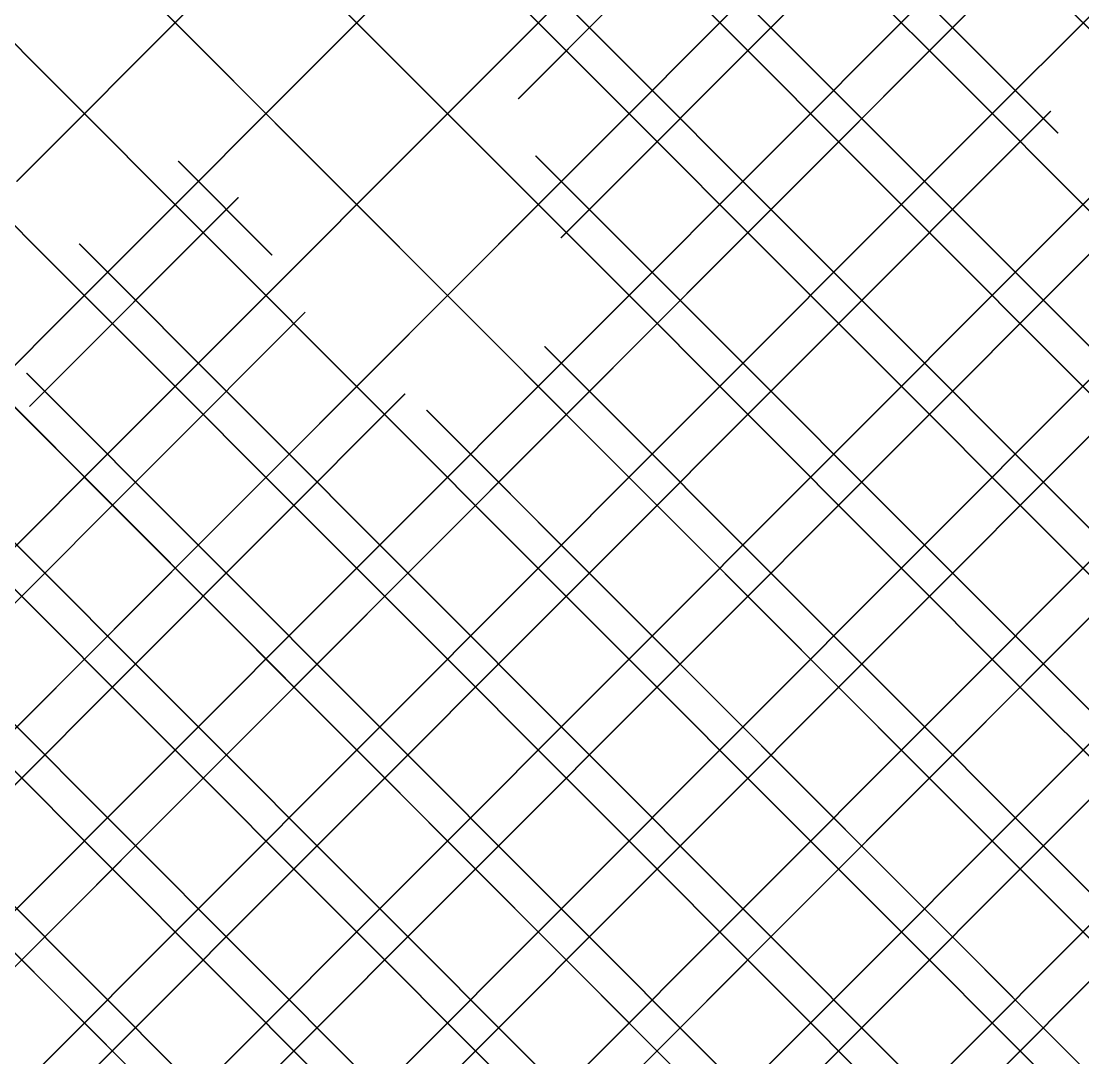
# Model space of a CAD drawing. Header units: millimetres. Extents: x -12186 to 152825, y -4386 to 9463.
# Drawn here: x 67838.7 to 68296.5, y 4247 to 4694.1 of the extents above; entities that cross this region are included whole.
import ezdxf

# ---------------------------------------------------------------- set-up
doc = ezdxf.new("R2010")
doc.units = ezdxf.units.MM
doc.layers.add('G-IMPT', color=8, linetype='Continuous', lineweight=5)
doc.layers.add('L-PLNT', color=71, linetype='Continuous', lineweight=5)

# ---------------------------------------------------------------- blocks, each defined once
blk = doc.blocks.new('SVA_Shades of Green Tree - Australian_Tree_based_on_Leopard_Tree_2901-V313-Section B-B')
at = {"layer": 'G-IMPT'}
for p, q in [((20581.56, 4679.43), (19828.52, 5433.73)), ((20581.44, 4679.43), (19908.63, 5353.37)), ((20342.42, 4624.95), (20940.32, 5223.85)), ((20342.55, 4624.95), (20940.44, 5223.85)), ((20364.79, 4568.94), (20940.32, 5145.42)), ((20364.92, 4568.94), (20940.44, 5145.42)), ((20354.88, 4671.08), (20146.98, 4879.33)), ((20355.01, 4671.08), (20147.1, 4879.33)), ((20355.62, 4591.91), (20114.59, 4833.34)), ((20355.74, 4591.91), (20114.72, 4833.34)), ((20755.64, 4646.72), (20940.32, 4831.71)), ((20755.77, 4646.72), (20940.44, 4831.71)), ((20558.8, 4660.66), (20707.9, 4810.01)), ((20558.93, 4660.66), (20708.03, 4810.01)), ((20598.21, 4584.2), (20379.95, 4802.82)), ((20598.33, 4584.2), (20380.08, 4802.82)), ((20791.53, 4645.81), (20645.98, 4791.61)), ((20791.66, 4645.81), (20646.11, 4791.61)), ((20577.23, 4600.69), (20745.49, 4769.23)), ((20577.36, 4600.69), (20745.61, 4769.23)), ((20940.32, 4555.23), (20730.33, 4765.56)), ((20940.44, 4555.23), (20730.46, 4765.56)), ((20744.76, 4123.69), (20109.37, 4760.14)), ((20744.88, 4123.69), (20109.5, 4760.14)), ((20940.32, 4418.35), (20598.99, 4760.24)), ((20940.44, 4418.35), (20599.12, 4760.24)), ((20780.31, 4593.01), (20940.32, 4753.28)), ((20780.44, 4593.01), (20940.44, 4753.28)), ((20614.97, 4488.97), (20379.61, 4724.73)), ((20615.1, 4488.97), (20379.74, 4724.73)), ((20588.97, 4636.63), (20679.53, 4727.35)), ((20589.1, 4636.63), (20679.66, 4727.35)), ((20742.81, 4674.64), (20688.59, 4728.95)), ((20742.94, 4674.64), (20688.72, 4728.95)), ((20809.57, 4529.33), (20622.03, 4717.19)), ((20809.7, 4529.33), (20622.16, 4717.19)), ((20699.59, 4090.5), (20076.09, 4715.05)), ((20699.72, 4090.5), (20076.22, 4715.05)), ((20940.32, 4339.92), (20569.82, 4711.03)), ((20940.44, 4339.92), (20569.95, 4711.03)), ((20316.82, 4261.41), (20762.38, 4707.72)), ((20316.95, 4261.41), (20762.5, 4707.72)), ((20387.17, 4512.92), (20577.23, 4703.3)), ((20387.3, 4512.92), (20577.36, 4703.3)), ((20600.71, 4569.96), (20730.96, 4700.43)), ((20600.84, 4569.96), (20731.09, 4700.43)), ((20807.68, 4452.8), (20581.44, 4679.43)), ((20807.81, 4452.8), (20581.56, 4679.43)), ((20654.43, 4057.31), (20038.39, 4674.39)), ((20654.56, 4057.31), (20038.52, 4674.39)), ((20940.32, 4476.8), (20742.81, 4674.64)), ((20940.44, 4476.8), (20742.94, 4674.64)), ((20567.35, 4458.25), (20354.88, 4671.08)), ((20567.48, 4458.25), (20355.01, 4671.08)), ((20374.05, 4240.31), (20788.37, 4655.32)), ((20374.18, 4240.31), (20788.49, 4655.32)), ((20612.45, 4503.3), (20755.64, 4646.72)), ((20612.58, 4503.3), (20755.77, 4646.72)), ((20609.27, 4024.12), (19998.89, 4635.52)), ((20609.39, 4024.12), (19999.02, 4635.52)), ((20452.53, 4593.24), (20412.18, 4633.66)), ((20452.66, 4593.24), (20412.31, 4633.66)), ((20434.41, 4481.81), (20588.97, 4636.63)), ((20434.54, 4481.81), (20589.1, 4636.63)), ((20940.32, 4261.49), (20566.36, 4636.08)), ((20940.44, 4261.49), (20566.49, 4636.08)), ((20348.01, 4527.94), (20438.04, 4618.12)), ((20348.14, 4527.94), (20438.17, 4618.12)), ((20908.76, 4057.81), (20369.46, 4598.02)), ((20908.89, 4057.81), (20369.59, 4598.02)), ((20417.85, 4205.76), (20807.95, 4596.51)), ((20417.98, 4205.76), (20808.08, 4596.51)), ((20507.59, 4439.68), (20355.62, 4591.91)), ((20507.72, 4439.68), (20355.74, 4591.91)), ((20372.77, 4184.79), (20780.31, 4593.01)), ((20372.9, 4184.79), (20780.44, 4593.01)), ((20777.37, 4404.74), (20598.21, 4584.2)), ((20777.5, 4404.74), (20598.33, 4584.2)), ((19807.65, 4010.72), (20364.92, 4568.94)), ((19808.9, 4012.11), (20364.79, 4568.94)), ((20482.08, 4451.13), (20600.71, 4569.96)), ((20482.21, 4451.13), (20600.84, 4569.96)), ((20174.01, 4275.21), (20466.89, 4568.59)), ((20174.13, 4275.21), (20467.02, 4568.59)), ((20429.04, 4138.54), (20844.23, 4554.43)), ((20429.17, 4138.54), (20844.36, 4554.43)), ((20940.32, 4183.06), (20570.24, 4553.76)), ((20940.44, 4183.06), (20570.36, 4553.76)), ((20760.33, 3971.21), (20183.79, 4548.72)), ((20760.46, 3971.21), (20183.91, 4548.72)), ((20846.12, 4042.13), (20346.82, 4542.27)), ((20846.25, 4042.13), (20346.95, 4542.27)), ((20401.63, 4135.26), (20804.99, 4539.3)), ((20401.76, 4135.26), (20805.12, 4539.3)), ((20230.92, 4253.8), (20509.99, 4533.34)), ((20231.05, 4253.8), (20510.12, 4533.34)), ((20940.32, 4104.63), (20519.33, 4526.32)), ((20940.44, 4104.63), (20519.46, 4526.32)), ((20435.56, 4066.64), (20888.98, 4520.82)), ((20435.69, 4066.64), (20889.11, 4520.82)), ((20663.01, 4240.22), (20940.32, 4518)), ((20663.14, 4240.22), (20940.44, 4518)), ((19859.75, 3984.61), (20387.17, 4512.92)), ((19859.85, 3984.59), (20387.3, 4512.92)), ((20680.87, 3972.38), (20150.22, 4503.91)), ((20681, 3972.38), (20150.35, 4503.91)), ((20567.55, 4458.31), (20612.45, 4503.3)), ((20567.67, 4458.31), (20612.58, 4503.3)), ((20801.19, 4008.71), (20313.62, 4497.1)), ((20801.32, 4008.71), (20313.75, 4497.1)), ((20481.2, 4033.92), (20940.32, 4493.81)), ((20481.33, 4033.92), (20940.44, 4493.81)), ((20747.05, 4356.67), (20614.97, 4488.97)), ((20747.18, 4356.67), (20615.1, 4488.97)), ((20447.34, 4102.62), (20826.15, 4482.07)), ((20447.47, 4102.62), (20826.28, 4482.07)), ((19903.15, 3949.53), (20434.54, 4481.81)), ((19908.97, 3955.49), (20434.41, 4481.81)), ((20097.72, 3987.7), (20567.55, 4458.31)), ((20097.85, 3987.7), (20567.67, 4458.31)), ((20713.62, 4311.74), (20567.35, 4458.25)), ((20713.74, 4311.74), (20567.48, 4458.25)), ((19934.47, 3902.48), (20482.21, 4451.13)), ((19940.3, 3908.44), (20482.08, 4451.13)), ((20676.52, 4270.47), (20507.59, 4439.68)), ((20676.65, 4270.47), (20507.72, 4439.68)), ((20696.14, 4194.98), (20940.32, 4439.57)), ((20696.27, 4194.98), (20940.44, 4439.57)), ((20554.42, 4028.84), (20940.32, 4415.38)), ((20554.55, 4028.84), (20940.44, 4415.38)), ((20940.32, 4241.51), (20777.37, 4404.74)), ((20940.44, 4241.51), (20777.5, 4404.74)), ((20940.32, 4163.09), (20747.05, 4356.67)), ((20940.44, 4163.09), (20747.18, 4356.67)), ((20940.13, 4084.84), (20713.62, 4311.74)), ((20940.26, 4084.84), (20713.74, 4311.74)), ((20913.37, 4033.22), (20676.52, 4270.47)), ((20913.5, 4033.22), (20676.65, 4270.47))]:
    blk.add_line(p, q, dxfattribs=at)

msp = doc.modelspace()

# ---------------------------------------------------------------- block references
at = {"layer": 'L-PLNT'}
msp.add_blockref('SVA_Shades of Green Tree - Australian_Tree_based_on_Leopard_Tree_2901-V313-Section B-B', (47494.18, 0), dxfattribs=at)

doc.saveas('drawing.dxf')
